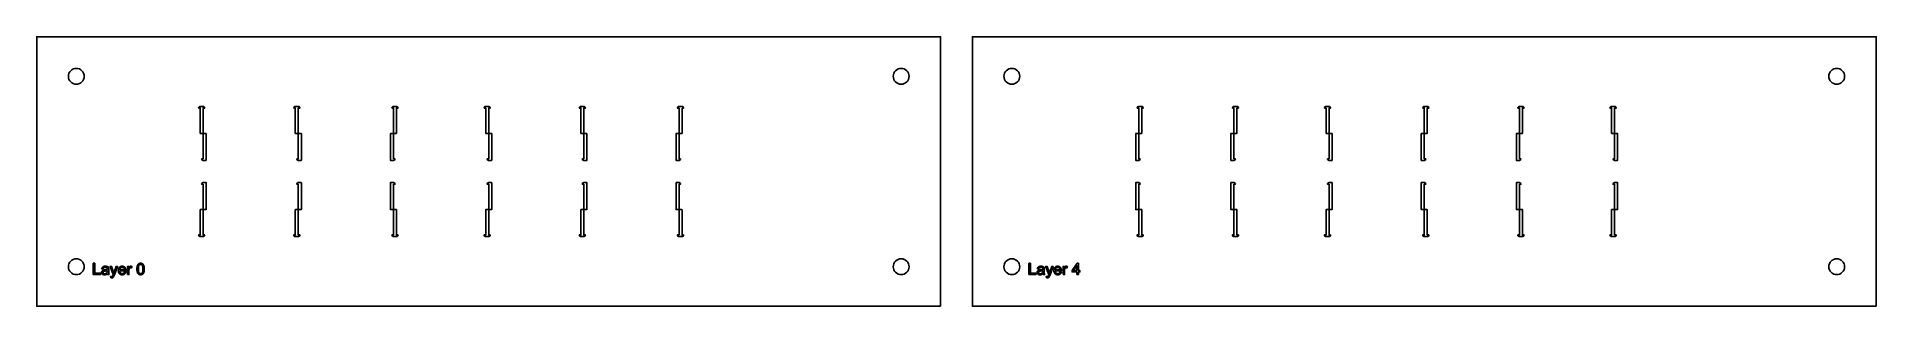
# Model space of a CAD drawing. Header units: metres. Extents: x -22 to 557, y -62 to 22.
import ezdxf

# ---------------------------------------------------------------- set-up
doc = ezdxf.new("R2010")
doc.units = ezdxf.units.M

msp = doc.modelspace()

# ---------------------------------------------------------------- linework, layer by layer
for points in [[(262.46, -62.44), (-22.44, -62.44), (-22.44, 22.46), (262.46, 22.46), (262.46, -62.44)], [(557.37, -62.44), (272.46, -62.44), (272.46, 22.46), (557.37, 22.46), (557.37, -62.44)], [(-7.49, 10.01), (-7.54, 10.5), (-7.68, 10.96), (-7.91, 11.4), (-8.22, 11.78), (-8.6, 12.09), (-9.03, 12.32), (-9.5, 12.46), (-9.99, 12.51), (-10.48, 12.46), (-10.95, 12.32), (-11.38, 12.09), (-11.76, 11.78), (-12.07, 11.4), (-12.3, 10.96), (-12.44, 10.5), (-12.49, 10.01), (-12.44, 9.52), (-12.3, 9.05), (-12.07, 8.62), (-11.76, 8.24), (-11.38, 7.93), (-10.95, 7.7), (-10.48, 7.56), (-9.99, 7.51), (-9.5, 7.56), (-9.03, 7.7), (-8.6, 7.93), (-8.22, 8.24), (-7.91, 8.62), (-7.68, 9.05), (-7.54, 9.52), (-7.49, 10.01)], [(252.51, 10.01), (252.46, 10.5), (252.32, 10.96), (252.09, 11.4), (251.78, 11.78), (251.4, 12.09), (250.97, 12.32), (250.5, 12.46), (250.01, 12.51), (249.52, 12.46), (249.05, 12.32), (248.62, 12.09), (248.24, 11.78), (247.93, 11.4), (247.7, 10.96), (247.56, 10.5), (247.51, 10.01), (247.56, 9.52), (247.7, 9.05), (247.93, 8.62), (248.24, 8.24), (248.62, 7.93), (249.05, 7.7), (249.52, 7.56), (250.01, 7.51), (250.5, 7.56), (250.97, 7.7), (251.4, 7.93), (251.78, 8.24), (252.09, 8.62), (252.32, 9.05), (252.46, 9.52), (252.51, 10.01)], [(287.41, 10.01), (287.37, 10.5), (287.22, 10.96), (286.99, 11.4), (286.68, 11.78), (286.3, 12.09), (285.87, 12.32), (285.4, 12.46), (284.91, 12.51), (284.43, 12.46), (283.96, 12.32), (283.52, 12.09), (283.15, 11.78), (282.84, 11.4), (282.6, 10.96), (282.46, 10.5), (282.41, 10.01), (282.46, 9.52), (282.6, 9.05), (282.84, 8.62), (283.15, 8.24), (283.52, 7.93), (283.96, 7.7), (284.43, 7.56), (284.91, 7.51), (285.4, 7.56), (285.87, 7.7), (286.3, 7.93), (286.68, 8.24), (286.99, 8.62), (287.22, 9.05), (287.37, 9.52), (287.41, 10.01)], [(547.41, 10.01), (547.37, 10.5), (547.22, 10.96), (546.99, 11.4), (546.68, 11.78), (546.3, 12.09), (545.87, 12.32), (545.4, 12.46), (544.91, 12.51), (544.43, 12.46), (543.96, 12.32), (543.52, 12.09), (543.15, 11.78), (542.84, 11.4), (542.6, 10.96), (542.46, 10.5), (542.41, 10.01), (542.46, 9.52), (542.6, 9.05), (542.84, 8.62), (543.15, 8.24), (543.52, 7.93), (543.96, 7.7), (544.43, 7.56), (544.91, 7.51), (545.4, 7.56), (545.87, 7.7), (546.3, 7.93), (546.68, 8.24), (546.99, 8.62), (547.22, 9.05), (547.37, 9.52), (547.41, 10.01)], [(28.55, -0.01), (29.06, -0.01), (29.05, -0.02), (29.05, -7.98), (29.07, -8), (29.98, -8), (30, -7.98), (30, -0.02), (29.99, -0.01), (29.99, -0.01), (30.01, -0.01), (30.01, -0.01), (30.5, -0.01), (30.46, 0.17), (30.46, 0.17), (30.35, 0.33), (30.34, 0.34), (30.09, 0.48), (30.09, 0.48), (29.99, 0.47), (29.99, 0.47), (29.99, 0.49), (29.28, 0.49), (29.28, 0.45), (29.26, 0.49), (29.06, 0.49), (28.87, 0.45), (28.87, 0.45), (28.7, 0.34), (28.69, 0.33), (28.59, 0.17), (28.59, 0.17), (28.55, -0.01)], [(58.55, -0.01), (59.06, -0.01), (59.05, -0.02), (59.05, -7.98), (59.07, -8), (59.97, -8), (60, -8.03), (60, -15.97), (59.97, -16), (59.55, -16), (59.55, -16), (59.51, -16.19), (59.51, -16.19), (59.97, -16.5), (60.93, -16.5), (60.93, -16.44), (60.93, -16.44), (60.95, -16.44), (60.95, -8.02), (60.93, -8), (60.03, -8), (60, -7.97), (60, -0.02), (59.99, -0.01), (59.99, -0.01), (60.01, -0.01), (60.01, -0.01), (60.5, -0.01), (60.46, 0.17), (60.46, 0.17), (60.35, 0.33), (60.34, 0.34), (60.12, 0.47), (60.12, 0.47), (59.99, 0.46), (59.99, 0.46), (59.99, 0.49), (59.28, 0.49), (59.28, 0.45), (59.26, 0.49), (59.06, 0.49), (58.87, 0.45), (58.87, 0.45), (58.7, 0.34), (58.69, 0.33), (58.59, 0.17), (58.59, 0.17), (58.55, -0.01)], [(89.5, -0.01), (89.99, -0.01), (89.99, -0.01), (90.01, -0.01), (90.01, -0.01), (90, -0.02), (90, -7.98), (90.02, -8), (90.93, -8), (90.95, -7.98), (90.95, -0.02), (90.94, -0.01), (91.45, -0.01), (91.41, 0.17), (91.41, 0.17), (91.31, 0.33), (91.3, 0.34), (91.13, 0.45), (91.13, 0.45), (90.94, 0.49), (90.74, 0.49), (90.72, 0.45), (90.72, 0.49), (90.01, 0.49), (89.91, 0.48), (89.91, 0.48), (89.66, 0.34), (89.65, 0.33), (89.54, 0.17), (89.54, 0.17), (89.5, -0.01)], [(118.55, -0.01), (119.06, -0.01), (119.05, -0.02), (119.05, -7.98), (119.07, -8), (119.98, -8), (120, -7.98), (120, -0.02), (119.99, -0.01), (119.99, -0.01), (120.01, -0.01), (120.01, -0.01), (120.5, -0.01), (120.46, 0.17), (120.46, 0.17), (120.35, 0.33), (120.34, 0.34), (120.09, 0.48), (120.09, 0.48), (119.99, 0.47), (119.99, 0.47), (119.99, 0.49), (119.28, 0.49), (119.28, 0.45), (119.26, 0.49), (119.06, 0.49), (118.87, 0.45), (118.87, 0.45), (118.7, 0.34), (118.69, 0.33), (118.59, 0.17), (118.59, 0.17), (118.55, -0.01)], [(148.55, -0.01), (149.06, -0.01), (149.05, -0.02), (149.05, -7.98), (149.07, -8), (149.97, -8), (150, -8.03), (150, -15.97), (149.97, -16), (149.55, -16), (149.55, -16), (149.51, -16.19), (149.51, -16.19), (149.97, -16.5), (150.93, -16.5), (150.93, -16.44), (150.93, -16.44), (150.95, -16.44), (150.95, -8.02), (150.93, -8), (150.03, -8), (150, -7.97), (150, -0.02), (149.99, -0.01), (149.99, -0.01), (150.01, -0.01), (150.01, -0.01), (150.5, -0.01), (150.46, 0.17), (150.46, 0.17), (150.35, 0.33), (150.34, 0.34), (150.12, 0.47), (150.12, 0.47), (149.99, 0.46), (149.99, 0.46), (149.99, 0.49), (149.28, 0.49), (149.28, 0.45), (149.26, 0.49), (149.06, 0.49), (148.87, 0.45), (148.87, 0.45), (148.7, 0.34), (148.69, 0.33), (148.59, 0.17), (148.59, 0.17), (148.55, -0.01)], [(180.94, -0.01), (181.45, -0.01), (181.41, 0.17), (181.41, 0.17), (181.31, 0.33), (181.3, 0.34), (181.13, 0.45), (181.13, 0.45), (180.94, 0.49), (180.74, 0.49), (180.72, 0.45), (180.72, 0.49), (180.01, 0.49), (179.88, 0.47), (179.88, 0.47), (179.66, 0.34), (179.65, 0.33), (179.54, 0.17), (179.54, 0.17), (179.5, -0.01), (179.99, -0.01), (179.99, -0.01), (180.01, -0.01), (180.01, -0.01), (180, -0.02), (180, -7.97), (179.97, -8), (179.07, -8), (179.05, -8.02), (179.05, -16.44), (179.07, -16.44), (179.07, -16.44), (179.07, -16.5), (180.03, -16.5), (180.49, -16.19), (180.49, -16.19), (180.45, -16), (180.45, -16), (180.03, -16), (180, -15.97), (180, -8.03), (180.03, -8), (180.93, -8), (180.95, -7.98), (180.95, -0.02), (180.94, -0.01)], [(324.41, -0.01), (324.89, -0.01), (324.89, -0.01), (324.91, -0.01), (324.91, -0.01), (324.9, -0.02), (324.9, -7.98), (324.92, -8), (325.84, -8), (325.86, -7.98), (325.86, -0.02), (325.85, -0.01), (326.35, -0.01), (326.32, 0.17), (326.32, 0.17), (326.21, 0.33), (326.2, 0.34), (326.04, 0.45), (326.04, 0.45), (325.85, 0.49), (325.64, 0.49), (325.62, 0.45), (325.62, 0.49), (324.92, 0.49), (324.82, 0.48), (324.82, 0.48), (324.56, 0.34), (324.55, 0.33), (324.44, 0.17), (324.44, 0.17), (324.41, -0.01)], [(354.41, -0.01), (354.89, -0.01), (354.89, -0.01), (354.91, -0.01), (354.91, -0.01), (354.9, -0.02), (354.9, -7.97), (354.88, -8), (353.97, -8), (353.95, -8.02), (353.95, -16.44), (353.97, -16.44), (353.97, -16.44), (353.97, -16.5), (354.93, -16.5), (355.39, -16.19), (355.39, -16.19), (355.35, -16), (355.35, -16), (354.93, -16), (354.9, -15.97), (354.9, -8.03), (354.93, -8), (355.84, -8), (355.86, -7.98), (355.86, -0.02), (355.85, -0.01), (356.35, -0.01), (356.32, 0.17), (356.32, 0.17), (356.21, 0.33), (356.2, 0.34), (356.04, 0.45), (356.04, 0.45), (355.85, 0.49), (355.64, 0.49), (355.62, 0.45), (355.62, 0.49), (354.92, 0.49), (354.78, 0.47), (354.78, 0.47), (354.56, 0.34), (354.55, 0.33), (354.44, 0.17), (354.44, 0.17), (354.41, -0.01)], [(383.45, -0.01), (383.96, -0.01), (383.95, -0.02), (383.95, -7.98), (383.97, -8), (384.88, -8), (384.9, -7.98), (384.9, -0.02), (384.89, -0.01), (384.89, -0.01), (384.91, -0.01), (384.92, -0.01), (385.4, -0.01), (385.36, 0.17), (385.36, 0.17), (385.26, 0.33), (385.25, 0.34), (384.99, 0.48), (384.99, 0.48), (384.89, 0.47), (384.89, 0.47), (384.89, 0.49), (384.19, 0.49), (384.19, 0.45), (384.17, 0.49), (383.96, 0.49), (383.77, 0.45), (383.77, 0.45), (383.61, 0.34), (383.6, 0.33), (383.49, 0.17), (383.49, 0.17), (383.45, -0.01)], [(414.41, -0.01), (414.89, -0.01), (414.89, -0.01), (414.91, -0.01), (414.91, -0.01), (414.9, -0.02), (414.9, -7.98), (414.92, -8), (415.84, -8), (415.86, -7.98), (415.86, -0.02), (415.85, -0.01), (416.35, -0.01), (416.32, 0.17), (416.32, 0.17), (416.21, 0.33), (416.2, 0.34), (416.04, 0.45), (416.04, 0.45), (415.85, 0.49), (415.64, 0.49), (415.62, 0.45), (415.62, 0.49), (414.92, 0.49), (414.82, 0.48), (414.82, 0.48), (414.56, 0.34), (414.55, 0.33), (414.44, 0.17), (414.44, 0.17), (414.41, -0.01)], [(444.41, -0.01), (444.89, -0.01), (444.89, -0.01), (444.91, -0.01), (444.91, -0.01), (444.9, -0.02), (444.9, -7.97), (444.88, -8), (443.97, -8), (443.95, -8.02), (443.95, -16.44), (443.97, -16.44), (443.97, -16.44), (443.97, -16.5), (444.93, -16.5), (445.39, -16.19), (445.39, -16.19), (445.35, -16), (445.35, -16), (444.93, -16), (444.9, -15.97), (444.9, -8.03), (444.93, -8), (445.84, -8), (445.86, -7.98), (445.86, -0.02), (445.85, -0.01), (446.35, -0.01), (446.32, 0.17), (446.32, 0.17), (446.21, 0.33), (446.2, 0.34), (446.04, 0.45), (446.04, 0.45), (445.85, 0.49), (445.64, 0.49), (445.62, 0.45), (445.62, 0.49), (444.92, 0.49), (444.78, 0.47), (444.78, 0.47), (444.56, 0.34), (444.55, 0.33), (444.44, 0.17), (444.44, 0.17), (444.41, -0.01)], [(474.89, -0.01), (474.89, -0.01), (474.91, -0.01), (474.92, -0.01), (475.4, -0.01), (475.36, 0.17), (475.36, 0.17), (475.26, 0.33), (475.25, 0.34), (475.03, 0.47), (475.02, 0.47), (474.89, 0.46), (474.89, 0.46), (474.89, 0.49), (474.19, 0.49), (474.19, 0.45), (474.17, 0.49), (473.96, 0.49), (473.77, 0.45), (473.77, 0.45), (473.61, 0.34), (473.6, 0.33), (473.49, 0.17), (473.49, 0.17), (473.45, -0.01), (473.96, -0.01), (473.95, -0.02), (473.95, -7.98), (473.97, -8), (474.88, -8), (474.9, -8.03), (474.9, -15.97), (474.88, -16), (474.45, -16), (474.45, -16), (474.42, -16.19), (474.42, -16.19), (474.88, -16.5), (475.84, -16.5), (475.84, -16.44), (475.84, -16.44), (475.86, -16.44), (475.86, -8.02), (475.84, -8), (474.93, -8), (474.9, -7.97), (474.9, -0.02), (474.89, -0.01)], [(30.95, -16.44), (30.95, -8.02), (30.93, -8), (30.02, -8), (30, -8.02), (30, -15.97), (29.97, -16), (29.55, -16), (29.55, -16), (29.51, -16.19), (29.51, -16.19), (29.97, -16.5), (30.93, -16.5), (30.93, -16.44), (30.93, -16.44), (30.95, -16.44)], [(90.45, -16), (90.03, -16), (90, -15.97), (90, -8.02), (89.98, -8), (89.07, -8), (89.05, -8.02), (89.05, -16.44), (89.07, -16.44), (89.07, -16.44), (89.07, -16.5), (90.03, -16.5), (90.49, -16.19), (90.49, -16.19), (90.45, -16), (90.45, -16)], [(120.95, -16.44), (120.95, -8.02), (120.93, -8), (120.02, -8), (120, -8.02), (120, -15.97), (119.97, -16), (119.55, -16), (119.55, -16), (119.51, -16.19), (119.51, -16.19), (119.97, -16.5), (120.93, -16.5), (120.93, -16.44), (120.93, -16.44), (120.95, -16.44)], [(325.35, -16), (324.93, -16), (324.9, -15.97), (324.9, -8.02), (324.88, -8), (323.97, -8), (323.95, -8.02), (323.95, -16.44), (323.97, -16.44), (323.97, -16.44), (323.97, -16.5), (324.93, -16.5), (325.39, -16.19), (325.39, -16.19), (325.35, -16), (325.35, -16)], [(385.86, -16.44), (385.86, -8.02), (385.84, -8), (384.92, -8), (384.9, -8.02), (384.9, -15.97), (384.88, -16), (384.45, -16), (384.45, -16), (384.42, -16.19), (384.42, -16.19), (384.88, -16.5), (385.84, -16.5), (385.84, -16.44), (385.84, -16.44), (385.86, -16.44)], [(415.35, -16), (414.93, -16), (414.9, -15.97), (414.9, -8.02), (414.88, -8), (413.97, -8), (413.95, -8.02), (413.95, -16.44), (413.97, -16.44), (413.97, -16.44), (413.97, -16.5), (414.93, -16.5), (415.39, -16.19), (415.39, -16.19), (415.35, -16), (415.35, -16)], [(30.5, -39.99), (30.01, -39.99), (30.01, -39.99), (29.99, -39.99), (29.99, -39.99), (30, -39.98), (30, -32.03), (30.03, -32), (30.93, -32), (30.95, -31.98), (30.95, -23.56), (30.93, -23.56), (30.93, -23.56), (30.93, -23.5), (29.97, -23.5), (29.51, -23.81), (29.51, -23.81), (29.55, -24), (29.55, -24), (29.97, -24), (30, -24.03), (30, -31.97), (29.97, -32), (29.07, -32), (29.05, -32.02), (29.05, -39.98), (29.06, -39.99), (28.55, -39.99), (28.59, -40.17), (28.59, -40.17), (28.69, -40.33), (28.7, -40.34), (28.87, -40.45), (28.87, -40.45), (29.06, -40.49), (29.26, -40.49), (29.28, -40.45), (29.28, -40.49), (29.99, -40.49), (30.12, -40.47), (30.12, -40.47), (30.34, -40.34), (30.35, -40.33), (30.46, -40.17), (30.46, -40.17), (30.5, -39.99)], [(59.55, -24), (59.97, -24), (60, -24.03), (60, -31.97), (59.97, -32), (59.07, -32), (59.05, -32.02), (59.05, -39.98), (59.06, -39.99), (58.55, -39.99), (58.59, -40.17), (58.59, -40.17), (58.69, -40.33), (58.7, -40.34), (58.87, -40.45), (58.87, -40.45), (59.06, -40.49), (59.26, -40.49), (59.28, -40.45), (59.28, -40.49), (59.99, -40.49), (60.09, -40.48), (60.09, -40.48), (60.34, -40.34), (60.35, -40.33), (60.46, -40.17), (60.46, -40.17), (60.5, -39.99), (60.01, -39.99), (60.01, -39.99), (59.99, -39.99), (59.99, -39.99), (60, -39.98), (60, -32.03), (60.03, -32), (60.93, -32), (60.95, -31.98), (60.95, -23.56), (60.93, -23.56), (60.93, -23.56), (60.93, -23.5), (59.97, -23.5), (59.51, -23.81), (59.51, -23.81), (59.55, -24), (59.55, -24)], [(89.07, -32), (89.98, -32), (90, -31.98), (90, -24.03), (90.03, -24), (90.45, -24), (90.45, -24), (90.49, -23.81), (90.49, -23.81), (90.03, -23.5), (89.07, -23.5), (89.07, -23.56), (89.07, -23.56), (89.05, -23.56), (89.05, -31.98), (89.07, -32)], [(120.02, -32), (120.93, -32), (120.95, -31.98), (120.95, -23.56), (120.93, -23.56), (120.93, -23.56), (120.93, -23.5), (119.97, -23.5), (119.51, -23.81), (119.51, -23.81), (119.55, -24), (119.55, -24), (119.97, -24), (120, -24.03), (120, -31.98), (120.02, -32)], [(149.55, -24), (149.97, -24), (150, -24.03), (150, -31.97), (149.97, -32), (149.07, -32), (149.05, -32.02), (149.05, -39.98), (149.06, -39.99), (148.55, -39.99), (148.59, -40.17), (148.59, -40.17), (148.69, -40.33), (148.7, -40.34), (148.87, -40.45), (148.87, -40.45), (149.06, -40.49), (149.26, -40.49), (149.28, -40.45), (149.28, -40.49), (149.99, -40.49), (150.12, -40.47), (150.12, -40.47), (150.34, -40.34), (150.35, -40.33), (150.46, -40.17), (150.46, -40.17), (150.5, -39.99), (150.01, -39.99), (150.01, -39.99), (149.99, -39.99), (149.99, -39.99), (150, -39.98), (150, -32.03), (150.03, -32), (150.93, -32), (150.95, -31.98), (150.95, -23.56), (150.93, -23.56), (150.93, -23.56), (150.93, -23.5), (149.97, -23.5), (149.51, -23.81), (149.51, -23.81), (149.55, -24), (149.55, -24)], [(181.45, -39.99), (180.94, -39.99), (180.95, -39.98), (180.95, -32.02), (180.93, -32), (180.03, -32), (180, -31.97), (180, -24.03), (180.03, -24), (180.45, -24), (180.45, -24), (180.49, -23.81), (180.49, -23.81), (180.03, -23.5), (179.07, -23.5), (179.07, -23.56), (179.07, -23.56), (179.05, -23.56), (179.05, -31.98), (179.07, -32), (179.97, -32), (180, -32.03), (180, -39.98), (180.01, -39.99), (180.01, -39.99), (179.99, -39.99), (179.99, -39.99), (179.5, -39.99), (179.54, -40.17), (179.54, -40.17), (179.65, -40.33), (179.66, -40.34), (179.88, -40.47), (179.88, -40.47), (180.01, -40.46), (180.01, -40.46), (180.01, -40.49), (180.72, -40.49), (180.72, -40.45), (180.74, -40.49), (180.94, -40.49), (181.13, -40.45), (181.13, -40.45), (181.3, -40.34), (181.31, -40.33), (181.41, -40.17), (181.41, -40.17), (181.45, -39.99)], [(326.35, -39.99), (325.85, -39.99), (325.86, -39.98), (325.86, -32.02), (325.84, -32), (324.93, -32), (324.9, -31.97), (324.9, -24.03), (324.93, -24), (325.35, -24), (325.35, -24), (325.39, -23.81), (325.39, -23.81), (324.93, -23.5), (323.97, -23.5), (323.97, -23.56), (323.97, -23.56), (323.95, -23.56), (323.95, -31.98), (323.97, -32), (324.88, -32), (324.9, -32.03), (324.9, -39.98), (324.91, -39.99), (324.91, -39.99), (324.89, -39.99), (324.89, -39.99), (324.41, -39.99), (324.44, -40.17), (324.44, -40.17), (324.55, -40.33), (324.56, -40.34), (324.78, -40.47), (324.78, -40.47), (324.92, -40.46), (324.92, -40.46), (324.92, -40.49), (325.62, -40.49), (325.62, -40.45), (325.64, -40.49), (325.85, -40.49), (326.04, -40.45), (326.04, -40.45), (326.2, -40.34), (326.21, -40.33), (326.32, -40.17), (326.32, -40.17), (326.35, -39.99)], [(353.95, -23.56), (353.95, -31.98), (353.97, -32), (354.88, -32), (354.9, -32.03), (354.9, -39.98), (354.91, -39.99), (354.91, -39.99), (354.89, -39.99), (354.89, -39.99), (354.41, -39.99), (354.44, -40.17), (354.44, -40.17), (354.55, -40.33), (354.56, -40.34), (354.82, -40.48), (354.82, -40.48), (354.92, -40.47), (354.92, -40.47), (354.92, -40.49), (355.62, -40.49), (355.62, -40.45), (355.64, -40.49), (355.85, -40.49), (356.04, -40.45), (356.04, -40.45), (356.2, -40.34), (356.21, -40.33), (356.32, -40.17), (356.32, -40.17), (356.35, -39.99), (355.85, -39.99), (355.86, -39.98), (355.86, -32.02), (355.84, -32), (354.93, -32), (354.9, -31.97), (354.9, -24.03), (354.93, -24), (355.35, -24), (355.35, -24), (355.39, -23.81), (355.39, -23.81), (354.93, -23.5), (353.97, -23.5), (353.97, -23.56), (353.97, -23.56), (353.95, -23.56)], [(384.92, -32), (385.84, -32), (385.86, -31.98), (385.86, -23.56), (385.84, -23.56), (385.83, -23.56), (385.83, -23.5), (384.88, -23.5), (384.42, -23.81), (384.42, -23.81), (384.45, -24), (384.45, -24), (384.88, -24), (384.9, -24.03), (384.9, -31.98), (384.92, -32)], [(413.97, -32), (414.88, -32), (414.9, -31.98), (414.9, -24.03), (414.93, -24), (415.35, -24), (415.35, -24), (415.39, -23.81), (415.39, -23.81), (414.93, -23.5), (413.97, -23.5), (413.97, -23.56), (413.97, -23.56), (413.95, -23.56), (413.95, -31.98), (413.97, -32)], [(443.95, -23.56), (443.95, -31.98), (443.97, -32), (444.88, -32), (444.9, -32.03), (444.9, -39.98), (444.91, -39.99), (444.91, -39.99), (444.89, -39.99), (444.89, -39.99), (444.41, -39.99), (444.44, -40.17), (444.44, -40.17), (444.55, -40.33), (444.56, -40.34), (444.78, -40.47), (444.78, -40.47), (444.92, -40.46), (444.92, -40.46), (444.92, -40.49), (445.62, -40.49), (445.62, -40.45), (445.64, -40.49), (445.85, -40.49), (446.04, -40.45), (446.04, -40.45), (446.2, -40.34), (446.21, -40.33), (446.32, -40.17), (446.32, -40.17), (446.35, -39.99), (445.85, -39.99), (445.86, -39.98), (445.86, -32.02), (445.84, -32), (444.93, -32), (444.9, -31.97), (444.9, -24.03), (444.93, -24), (445.35, -24), (445.35, -24), (445.39, -23.81), (445.39, -23.81), (444.93, -23.5), (443.97, -23.5), (443.97, -23.56), (443.97, -23.56), (443.95, -23.56)], [(475.4, -39.99), (474.92, -39.99), (474.91, -39.99), (474.89, -39.99), (474.89, -39.99), (474.9, -39.98), (474.9, -32.03), (474.93, -32), (475.84, -32), (475.86, -31.98), (475.86, -23.56), (475.84, -23.56), (475.83, -23.56), (475.83, -23.5), (474.88, -23.5), (474.42, -23.81), (474.42, -23.81), (474.45, -24), (474.45, -24), (474.88, -24), (474.9, -24.03), (474.9, -31.97), (474.88, -32), (473.97, -32), (473.95, -32.02), (473.95, -39.98), (473.96, -39.99), (473.45, -39.99), (473.49, -40.17), (473.49, -40.17), (473.6, -40.33), (473.61, -40.34), (473.77, -40.45), (473.77, -40.45), (473.96, -40.49), (474.17, -40.49), (474.19, -40.45), (474.19, -40.49), (474.89, -40.49), (475.02, -40.47), (475.03, -40.47), (475.25, -40.34), (475.26, -40.33), (475.36, -40.17), (475.36, -40.17), (475.4, -39.99)], [(91.45, -39.99), (90.94, -39.99), (90.95, -39.98), (90.95, -32.02), (90.93, -32), (90.02, -32), (90, -32.02), (90, -39.98), (90.01, -39.99), (90.01, -39.99), (89.99, -39.99), (89.99, -39.99), (89.5, -39.99), (89.54, -40.17), (89.54, -40.17), (89.65, -40.33), (89.66, -40.34), (89.91, -40.48), (89.91, -40.48), (90.01, -40.47), (90.01, -40.47), (90.01, -40.49), (90.72, -40.49), (90.72, -40.45), (90.74, -40.49), (90.94, -40.49), (91.13, -40.45), (91.13, -40.45), (91.3, -40.34), (91.31, -40.33), (91.41, -40.17), (91.41, -40.17), (91.45, -39.99)], [(120.5, -39.99), (120.01, -39.99), (120.01, -39.99), (119.99, -39.99), (119.99, -39.99), (120, -39.98), (120, -32.02), (119.98, -32), (119.07, -32), (119.05, -32.02), (119.05, -39.98), (119.06, -39.99), (118.55, -39.99), (118.59, -40.17), (118.59, -40.17), (118.69, -40.33), (118.7, -40.34), (118.87, -40.45), (118.87, -40.45), (119.06, -40.49), (119.26, -40.49), (119.28, -40.45), (119.28, -40.49), (119.99, -40.49), (120.09, -40.48), (120.09, -40.48), (120.34, -40.34), (120.35, -40.33), (120.46, -40.17), (120.46, -40.17), (120.5, -39.99)], [(385.4, -39.99), (384.92, -39.99), (384.91, -39.99), (384.89, -39.99), (384.89, -39.99), (384.9, -39.98), (384.9, -32.02), (384.88, -32), (383.97, -32), (383.95, -32.02), (383.95, -39.98), (383.96, -39.99), (383.45, -39.99), (383.49, -40.17), (383.49, -40.17), (383.6, -40.33), (383.61, -40.34), (383.77, -40.45), (383.77, -40.45), (383.96, -40.49), (384.17, -40.49), (384.19, -40.45), (384.19, -40.49), (384.89, -40.49), (384.99, -40.48), (384.99, -40.48), (385.25, -40.34), (385.26, -40.33), (385.36, -40.17), (385.36, -40.17), (385.4, -39.99)], [(416.35, -39.99), (415.85, -39.99), (415.86, -39.98), (415.86, -32.02), (415.84, -32), (414.92, -32), (414.9, -32.02), (414.9, -39.98), (414.91, -39.99), (414.91, -39.99), (414.89, -39.99), (414.89, -39.99), (414.41, -39.99), (414.44, -40.17), (414.44, -40.17), (414.55, -40.33), (414.56, -40.34), (414.82, -40.48), (414.82, -40.48), (414.92, -40.47), (414.92, -40.47), (414.92, -40.49), (415.62, -40.49), (415.62, -40.45), (415.64, -40.49), (415.85, -40.49), (416.04, -40.45), (416.04, -40.45), (416.2, -40.34), (416.21, -40.33), (416.32, -40.17), (416.32, -40.17), (416.35, -39.99)], [(-7.49, -49.99), (-7.54, -49.5), (-7.68, -49.04), (-7.91, -48.6), (-8.22, -48.22), (-8.6, -47.91), (-9.03, -47.68), (-9.5, -47.54), (-9.99, -47.49), (-10.48, -47.54), (-10.95, -47.68), (-11.38, -47.91), (-11.76, -48.22), (-12.07, -48.6), (-12.3, -49.04), (-12.44, -49.5), (-12.49, -49.99), (-12.44, -50.48), (-12.3, -50.95), (-12.07, -51.38), (-11.76, -51.76), (-11.38, -52.07), (-10.95, -52.3), (-10.48, -52.44), (-9.99, -52.49), (-9.5, -52.44), (-9.03, -52.3), (-8.6, -52.07), (-8.22, -51.76), (-7.91, -51.38), (-7.68, -50.95), (-7.54, -50.48), (-7.49, -49.99)], [(-4.62, -52.49), (-2.39, -52.49), (-2.39, -52.07), (-4.15, -52.07), (-4.15, -48.91), (-4.62, -48.91), (-4.62, -52.49)], [(-0.19, -52.17), (-0.18, -52.21), (-0.18, -52.24), (-0.17, -52.28), (-0.16, -52.31), (-0.16, -52.34), (-0.15, -52.37), (-0.14, -52.41), (-0.13, -52.44), (-0.11, -52.46), (-0.1, -52.49), (0.36, -52.49), (0.34, -52.46), (0.33, -52.43), (0.31, -52.4), (0.3, -52.37), (0.29, -52.34), (0.28, -52.31), (0.27, -52.28), (0.26, -52.24), (0.25, -52.21), (0.25, -52.18), (0.24, -52.14), (0.24, -52.1), (0.23, -52.04), (0.23, -51.98), (0.23, -51.91), (0.22, -51.82), (0.22, -51.73), (0.22, -51.63), (0.22, -51.52), (0.22, -51.4), (0.22, -50.82), (0.22, -50.76), (0.22, -50.71), (0.22, -50.66), (0.22, -50.61), (0.21, -50.57), (0.21, -50.53), (0.21, -50.5), (0.21, -50.47), (0.2, -50.44), (0.2, -50.41), (0.19, -50.38), (0.18, -50.34), (0.17, -50.31), (0.16, -50.28), (0.14, -50.25), (0.13, -50.22), (0.11, -50.19), (0.1, -50.16), (0.08, -50.14), (0.06, -50.12), (0.04, -50.09), (0.02, -50.07), (-0.01, -50.05), (-0.03, -50.03), (-0.06, -50.01), (-0.1, -49.99), (-0.13, -49.97), (-0.17, -49.95), (-0.2, -49.93), (-0.24, -49.92), (-0.29, -49.9), (-0.33, -49.89), (-0.38, -49.88), (-0.43, -49.87), (-0.48, -49.86), (-0.54, -49.85), (-0.6, -49.85), (-0.66, -49.84), (-0.72, -49.84), (-0.78, -49.84), (-0.85, -49.84), (-0.91, -49.84), (-0.98, -49.85), (-1.04, -49.85), (-1.1, -49.86), (-1.16, -49.87), (-1.21, -49.89), (-1.27, -49.9), (-1.32, -49.91), (-1.37, -49.93), (-1.42, -49.95), (-1.47, -49.97), (-1.51, -49.99), (-1.56, -50.02), (-1.6, -50.04), (-1.63, -50.07), (-1.67, -50.1), (-1.7, -50.13), (-1.73, -50.16), (-1.76, -50.19), (-1.79, -50.23), (-1.81, -50.27), (-1.83, -50.3), (-1.86, -50.35), (-1.88, -50.39), (-1.89, -50.43), (-1.91, -50.48), (-1.93, -50.53), (-1.94, -50.58), (-1.95, -50.64), (-1.52, -50.7), (-1.51, -50.64), (-1.49, -50.59), (-1.47, -50.55), (-1.45, -50.5), (-1.43, -50.46), (-1.41, -50.43), (-1.39, -50.39), (-1.36, -50.36), (-1.33, -50.34), (-1.3, -50.31), (-1.27, -50.29), (-1.24, -50.27), (-1.2, -50.26), (-1.16, -50.24), (-1.12, -50.23), (-1.07, -50.22), (-1.02, -50.21), (-0.96, -50.21), (-0.91, -50.21), (-0.85, -50.2), (-0.78, -50.21), (-0.72, -50.21), (-0.66, -50.22), (-0.61, -50.23), (-0.56, -50.24), (-0.51, -50.26), (-0.46, -50.28), (-0.42, -50.3), (-0.38, -50.32), (-0.35, -50.35), (-0.32, -50.38), (-0.3, -50.4), (-0.28, -50.43), (-0.27, -50.47), (-0.25, -50.5), (-0.24, -50.54), (-0.23, -50.58), (-0.23, -50.63), (-0.22, -50.68), (-0.22, -50.73), (-0.22, -50.74), (-0.22, -50.74), (-0.22, -50.75), (-0.22, -50.76), (-0.22, -50.77), (-0.22, -50.78), (-0.22, -50.8), (-0.22, -50.81), (-0.22, -50.83), (-0.22, -50.85), (-0.28, -50.86), (-0.34, -50.88), (-0.4, -50.9), (-0.47, -50.91), (-0.55, -50.93), (-0.63, -50.94), (-0.71, -50.96), (-0.81, -50.97), (-0.9, -50.98), (-1.01, -51), (-1.06, -51), (-1.11, -51.01), (-1.15, -51.02), (-1.2, -51.02), (-1.24, -51.03), (-1.27, -51.04), (-1.31, -51.04), (-1.34, -51.05), (-1.37, -51.06), (-1.4, -51.06), (-1.43, -51.07), (-1.47, -51.08), (-1.5, -51.1), (-1.53, -51.11), (-1.57, -51.12), (-1.6, -51.14), (-1.63, -51.15), (-1.66, -51.17), (-1.69, -51.19), (-1.71, -51.21), (-1.74, -51.23), (-1.77, -51.25), (-1.79, -51.27), (-1.82, -51.29), (-1.84, -51.32), (-1.86, -51.34), (-1.89, -51.37), (-1.91, -51.4), (-1.92, -51.43), (-1.94, -51.46), (-1.96, -51.49), (-1.97, -51.52), (-1.99, -51.56), (-2, -51.59), (-2.01, -51.63), (-2.01, -51.66), (-2.02, -51.7), (-2.03, -51.73), (-2.03, -51.77), (-2.03, -51.81), (-2.03, -51.87), (-2.02, -51.93), (-2.01, -51.99), (-1.99, -52.05), (-1.97, -52.1), (-1.95, -52.16), (-1.92, -52.21), (-1.88, -52.25), (-1.84, -52.3), (-1.8, -52.34), (-1.75, -52.38), (-1.7, -52.42), (-1.64, -52.45), (-1.58, -52.48), (-1.52, -52.5), (-1.45, -52.52), (-1.38, -52.53), (-1.31, -52.54), (-1.23, -52.55), (-1.14, -52.55), (-1.09, -52.55), (-1.04, -52.55), (-0.99, -52.54), (-0.94, -52.54), (-0.89, -52.53), (-0.84, -52.52), (-0.8, -52.51), (-0.75, -52.5), (-0.7, -52.48), (-0.66, -52.47), (-0.61, -52.45), (-0.57, -52.43), (-0.52, -52.4), (-0.47, -52.38), (-0.43, -52.35), (-0.38, -52.32), (-0.33, -52.29), (-0.28, -52.25), (-0.24, -52.21), (-0.19, -52.17)], [(-0.22, -51.19), (-0.22, -51.35), (-0.22, -51.41), (-0.23, -51.46), (-0.23, -51.51), (-0.24, -51.56), (-0.24, -51.61), (-0.25, -51.65), (-0.26, -51.69), (-0.27, -51.73), (-0.28, -51.76), (-0.3, -51.79), (-0.31, -51.83), (-0.34, -51.86), (-0.36, -51.9), (-0.39, -51.93), (-0.41, -51.96), (-0.44, -51.99), (-0.48, -52.02), (-0.51, -52.05), (-0.55, -52.07), (-0.59, -52.09), (-0.63, -52.12), (-0.67, -52.13), (-0.71, -52.15), (-0.75, -52.17), (-0.8, -52.18), (-0.84, -52.19), (-0.89, -52.2), (-0.94, -52.2), (-0.99, -52.2), (-1.04, -52.21), (-1.09, -52.2), (-1.13, -52.2), (-1.18, -52.2), (-1.22, -52.19), (-1.26, -52.18), (-1.3, -52.16), (-1.34, -52.15), (-1.37, -52.13), (-1.4, -52.11), (-1.43, -52.09), (-1.45, -52.06), (-1.48, -52.04), (-1.49, -52.01), (-1.51, -51.99), (-1.53, -51.96), (-1.54, -51.93), (-1.55, -51.9), (-1.55, -51.86), (-1.56, -51.83), (-1.56, -51.8), (-1.56, -51.77), (-1.56, -51.75), (-1.55, -51.73), (-1.55, -51.71), (-1.54, -51.69), (-1.54, -51.67), (-1.53, -51.65), (-1.52, -51.63), (-1.51, -51.61), (-1.5, -51.59), (-1.49, -51.57), (-1.47, -51.55), (-1.46, -51.53), (-1.44, -51.52), (-1.42, -51.5), (-1.41, -51.49), (-1.39, -51.48), (-1.37, -51.47), (-1.35, -51.45), (-1.33, -51.44), (-1.3, -51.44), (-1.27, -51.43), (-1.24, -51.42), (-1.21, -51.41), (-1.17, -51.4), (-1.13, -51.39), (-1.09, -51.38), (-1.04, -51.37), (-0.99, -51.36), (-0.94, -51.36), (-0.85, -51.34), (-0.76, -51.33), (-0.68, -51.31), (-0.6, -51.3), (-0.52, -51.28), (-0.45, -51.26), (-0.39, -51.25), (-0.33, -51.23), (-0.27, -51.21), (-0.22, -51.19)], [(0.88, -53.49), (0.91, -53.5), (0.94, -53.51), (0.97, -53.52), (1, -53.52), (1.03, -53.53), (1.06, -53.54), (1.09, -53.54), (1.11, -53.54), (1.14, -53.54), (1.16, -53.54), (1.21, -53.54), (1.25, -53.54), (1.29, -53.53), (1.32, -53.53), (1.36, -53.52), (1.4, -53.51), (1.43, -53.49), (1.46, -53.48), (1.5, -53.46), (1.53, -53.44), (1.56, -53.42), (1.59, -53.4), (1.61, -53.37), (1.64, -53.34), (1.67, -53.31), (1.7, -53.28), (1.72, -53.24), (1.75, -53.21), (1.77, -53.17), (1.79, -53.12), (1.81, -53.09), (1.83, -53.05), (1.85, -53), (1.88, -52.95), (1.9, -52.9), (1.93, -52.83), (1.95, -52.77), (1.98, -52.7), (2.01, -52.62), (2.04, -52.54), (3.03, -49.9), (2.59, -49.9), (2.03, -51.41), (2.01, -51.47), (1.99, -51.53), (1.97, -51.58), (1.95, -51.64), (1.94, -51.7), (1.92, -51.76), (1.9, -51.82), (1.89, -51.88), (1.87, -51.94), (1.85, -52), (1.84, -51.94), (1.82, -51.88), (1.8, -51.81), (1.78, -51.75), (1.76, -51.69), (1.75, -51.63), (1.73, -51.57), (1.71, -51.52), (1.69, -51.46), (1.67, -51.4), (1.13, -49.9), (0.65, -49.9), (1.64, -52.5), (1.63, -52.51), (1.63, -52.52), (1.62, -52.54), (1.62, -52.55), (1.61, -52.56), (1.61, -52.57), (1.61, -52.58), (1.6, -52.59), (1.6, -52.6), (1.6, -52.6), (1.58, -52.65), (1.56, -52.7), (1.55, -52.74), (1.53, -52.78), (1.52, -52.82), (1.5, -52.85), (1.49, -52.87), (1.48, -52.9), (1.47, -52.92), (1.46, -52.93), (1.45, -52.95), (1.44, -52.96), (1.43, -52.98), (1.41, -53), (1.4, -53.01), (1.38, -53.02), (1.37, -53.03), (1.35, -53.05), (1.34, -53.06), (1.32, -53.07), (1.3, -53.08), (1.28, -53.09), (1.26, -53.09), (1.24, -53.1), (1.22, -53.1), (1.19, -53.11), (1.17, -53.11), (1.14, -53.11), (1.11, -53.12), (1.08, -53.12), (1.06, -53.12), (1.04, -53.12), (1.02, -53.11), (0.99, -53.11), (0.97, -53.11), (0.94, -53.1), (0.92, -53.1), (0.89, -53.09), (0.86, -53.09), (0.83, -53.08), (0.88, -53.49)], [(5.18, -51.66), (5.16, -51.71), (5.13, -51.76), (5.11, -51.81), (5.08, -51.85), (5.06, -51.9), (5.03, -51.94), (5, -51.97), (4.97, -52.01), (4.94, -52.04), (4.91, -52.06), (4.87, -52.09), (4.83, -52.11), (4.8, -52.13), (4.76, -52.14), (4.72, -52.16), (4.67, -52.17), (4.63, -52.18), (4.59, -52.18), (4.54, -52.19), (4.49, -52.19), (4.43, -52.19), (4.37, -52.18), (4.31, -52.17), (4.25, -52.15), (4.19, -52.13), (4.14, -52.11), (4.09, -52.08), (4.04, -52.04), (3.99, -52.01), (3.95, -51.96), (3.91, -51.91), (3.87, -51.86), (3.84, -51.81), (3.81, -51.75), (3.78, -51.68), (3.76, -51.62), (3.74, -51.55), (3.73, -51.47), (3.72, -51.39), (3.71, -51.31), (5.64, -51.31), (5.64, -51.29), (5.64, -51.28), (5.64, -51.26), (5.64, -51.25), (5.64, -51.24), (5.64, -51.23), (5.64, -51.22), (5.64, -51.21), (5.64, -51.2), (5.64, -51.19), (5.64, -51.06), (5.63, -50.94), (5.62, -50.83), (5.59, -50.72), (5.56, -50.62), (5.53, -50.52), (5.48, -50.43), (5.43, -50.35), (5.38, -50.27), (5.32, -50.19), (5.25, -50.13), (5.18, -50.07), (5.1, -50.01), (5.02, -49.97), (4.94, -49.93), (4.85, -49.9), (4.76, -49.87), (4.67, -49.85), (4.57, -49.84), (4.47, -49.84), (4.36, -49.84), (4.26, -49.85), (4.16, -49.87), (4.07, -49.9), (3.98, -49.93), (3.89, -49.97), (3.81, -50.02), (3.73, -50.07), (3.66, -50.13), (3.59, -50.2), (3.53, -50.28), (3.47, -50.36), (3.42, -50.44), (3.38, -50.54), (3.34, -50.64), (3.31, -50.74), (3.28, -50.85), (3.27, -50.97), (3.26, -51.09), (3.25, -51.22), (3.26, -51.34), (3.27, -51.46), (3.28, -51.57), (3.31, -51.68), (3.34, -51.78), (3.37, -51.87), (3.42, -51.96), (3.47, -52.05), (3.52, -52.13), (3.59, -52.2), (3.66, -52.27), (3.73, -52.33), (3.81, -52.38), (3.89, -52.42), (3.98, -52.46), (4.07, -52.49), (4.17, -52.52), (4.27, -52.54), (4.38, -52.55), (4.49, -52.55), (4.58, -52.55), (4.66, -52.54), (4.75, -52.53), (4.83, -52.52), (4.9, -52.5), (4.97, -52.47), (5.04, -52.44), (5.11, -52.41), (5.17, -52.37), (5.23, -52.33), (5.29, -52.28), (5.34, -52.24), (5.39, -52.18), (5.44, -52.13), (5.48, -52.07), (5.52, -52), (5.55, -51.94), (5.58, -51.86), (5.61, -51.79), (5.63, -51.71), (5.18, -51.66)], [(3.73, -50.95), (3.74, -50.88), (3.75, -50.82), (3.76, -50.75), (3.78, -50.7), (3.8, -50.64), (3.83, -50.59), (3.85, -50.54), (3.89, -50.49), (3.92, -50.45), (3.96, -50.4), (4, -50.37), (4.05, -50.33), (4.09, -50.3), (4.14, -50.27), (4.19, -50.25), (4.24, -50.23), (4.3, -50.22), (4.35, -50.21), (4.41, -50.2), (4.47, -50.2), (4.54, -50.2), (4.6, -50.21), (4.66, -50.22), (4.72, -50.24), (4.77, -50.27), (4.83, -50.29), (4.88, -50.33), (4.93, -50.36), (4.97, -50.41), (5.02, -50.46), (5.04, -50.49), (5.07, -50.53), (5.09, -50.57), (5.11, -50.61), (5.13, -50.66), (5.14, -50.71), (5.15, -50.76), (5.17, -50.82), (5.17, -50.88), (5.18, -50.95), (3.73, -50.95)], [(6.18, -52.49), (6.62, -52.49), (6.62, -51.13), (6.62, -51.08), (6.62, -51.02), (6.62, -50.97), (6.63, -50.92), (6.63, -50.87), (6.64, -50.82), (6.65, -50.77), (6.66, -50.72), (6.68, -50.67), (6.69, -50.62), (6.7, -50.59), (6.71, -50.56), (6.72, -50.54), (6.74, -50.51), (6.75, -50.48), (6.77, -50.46), (6.79, -50.44), (6.81, -50.42), (6.83, -50.4), (6.85, -50.38), (6.88, -50.36), (6.9, -50.35), (6.92, -50.34), (6.95, -50.33), (6.98, -50.32), (7, -50.31), (7.03, -50.3), (7.06, -50.3), (7.08, -50.3), (7.11, -50.29), (7.14, -50.3), (7.18, -50.3), (7.21, -50.3), (7.24, -50.31), (7.27, -50.32), (7.31, -50.33), (7.34, -50.34), (7.37, -50.36), (7.4, -50.37), (7.43, -50.39), (7.59, -49.98), (7.54, -49.95), (7.49, -49.93), (7.45, -49.91), (7.4, -49.89), (7.36, -49.88), (7.31, -49.86), (7.27, -49.85), (7.22, -49.85), (7.18, -49.84), (7.13, -49.84), (7.1, -49.84), (7.07, -49.84), (7.04, -49.85), (7.02, -49.85), (6.99, -49.86), (6.96, -49.87), (6.93, -49.88), (6.9, -49.9), (6.88, -49.91), (6.85, -49.93), (6.83, -49.95), (6.8, -49.97), (6.77, -50), (6.75, -50.03), (6.72, -50.06), (6.69, -50.1), (6.66, -50.14), (6.63, -50.19), (6.6, -50.24), (6.57, -50.29), (6.57, -49.9), (6.18, -49.9), (6.18, -52.49)], [(9.11, -50.73), (9.12, -50.92), (9.13, -51.11), (9.15, -51.28), (9.17, -51.44), (9.2, -51.59), (9.24, -51.73), (9.29, -51.86), (9.34, -51.98), (9.4, -52.09), (9.47, -52.18), (9.53, -52.25), (9.6, -52.32), (9.67, -52.37), (9.74, -52.42), (9.82, -52.46), (9.9, -52.49), (9.99, -52.52), (10.08, -52.54), (10.18, -52.55), (10.28, -52.55), (10.36, -52.55), (10.43, -52.54), (10.5, -52.53), (10.57, -52.52), (10.64, -52.5), (10.7, -52.48), (10.76, -52.45), (10.82, -52.42), (10.88, -52.38), (10.93, -52.34), (10.98, -52.3), (11.03, -52.25), (11.07, -52.2), (11.12, -52.14), (11.16, -52.09), (11.19, -52.02), (11.23, -51.96), (11.26, -51.89), (11.29, -51.82), (11.32, -51.74), (11.34, -51.66), (11.36, -51.58), (11.38, -51.49), (11.4, -51.4), (11.42, -51.3), (11.43, -51.19), (11.44, -51.08), (11.44, -50.97), (11.45, -50.85), (11.45, -50.73), (11.45, -50.62), (11.44, -50.52), (11.44, -50.43), (11.44, -50.34), (11.43, -50.25), (11.42, -50.17), (11.41, -50.09), (11.4, -50.01), (11.38, -49.95), (11.37, -49.88), (11.35, -49.82), (11.33, -49.76), (11.31, -49.7), (11.29, -49.64), (11.27, -49.59), (11.25, -49.54), (11.22, -49.49), (11.2, -49.44), (11.17, -49.39), (11.14, -49.35), (11.12, -49.31), (11.09, -49.27), (11.05, -49.23), (11.02, -49.19), (10.98, -49.16), (10.95, -49.12), (10.91, -49.09), (10.87, -49.06), (10.83, -49.04), (10.79, -49.01), (10.74, -48.99), (10.7, -48.97), (10.65, -48.96), (10.6, -48.94), (10.55, -48.93), (10.5, -48.92), (10.45, -48.91), (10.39, -48.9), (10.34, -48.9), (10.28, -48.9), (10.2, -48.9), (10.13, -48.91), (10.06, -48.92), (9.99, -48.93), (9.92, -48.95), (9.86, -48.97), (9.8, -49), (9.74, -49.03), (9.69, -49.07), (9.63, -49.11), (9.58, -49.15), (9.53, -49.2), (9.49, -49.25), (9.45, -49.3), (9.41, -49.36), (9.37, -49.42), (9.33, -49.49), (9.3, -49.56), (9.27, -49.63), (9.24, -49.7), (9.22, -49.78), (9.2, -49.87), (9.18, -49.96), (9.16, -50.05), (9.15, -50.15), (9.14, -50.26), (9.13, -50.37), (9.12, -50.48), (9.12, -50.6), (9.11, -50.73)], [(9.57, -50.73), (9.57, -50.56), (9.57, -50.4), (9.59, -50.25), (9.6, -50.11), (9.62, -49.98), (9.65, -49.87), (9.68, -49.76), (9.71, -49.67), (9.75, -49.59), (9.79, -49.52), (9.83, -49.47), (9.87, -49.43), (9.91, -49.39), (9.96, -49.35), (10, -49.33), (10.05, -49.3), (10.11, -49.29), (10.16, -49.27), (10.22, -49.26), (10.28, -49.26), (10.34, -49.26), (10.4, -49.27), (10.45, -49.29), (10.51, -49.31), (10.56, -49.33), (10.61, -49.37), (10.66, -49.4), (10.7, -49.45), (10.75, -49.5), (10.79, -49.55), (10.83, -49.62), (10.86, -49.69), (10.9, -49.78), (10.92, -49.88), (10.94, -49.99), (10.96, -50.11), (10.98, -50.25), (10.99, -50.4), (10.99, -50.56), (11, -50.73), (10.99, -50.9), (10.99, -51.05), (10.98, -51.2), (10.96, -51.34), (10.94, -51.46), (10.92, -51.57), (10.9, -51.67), (10.86, -51.76), (10.83, -51.83), (10.79, -51.9), (10.75, -51.95), (10.7, -52), (10.66, -52.05), (10.61, -52.09), (10.56, -52.12), (10.51, -52.14), (10.45, -52.17), (10.4, -52.18), (10.34, -52.19), (10.28, -52.19), (10.22, -52.19), (10.16, -52.18), (10.11, -52.17), (10.05, -52.15), (10, -52.12), (9.95, -52.09), (9.9, -52.05), (9.86, -52.01), (9.81, -51.96), (9.77, -51.9), (9.73, -51.84), (9.7, -51.76), (9.67, -51.67), (9.64, -51.57), (9.62, -51.46), (9.6, -51.34), (9.58, -51.2), (9.57, -51.06), (9.57, -50.9), (9.57, -50.73)], [(252.51, -49.99), (252.46, -49.5), (252.32, -49.04), (252.09, -48.6), (251.78, -48.22), (251.4, -47.91), (250.97, -47.68), (250.5, -47.54), (250.01, -47.49), (249.52, -47.54), (249.05, -47.68), (248.62, -47.91), (248.24, -48.22), (247.93, -48.6), (247.7, -49.04), (247.56, -49.5), (247.51, -49.99), (247.56, -50.48), (247.7, -50.95), (247.93, -51.38), (248.24, -51.76), (248.62, -52.07), (249.05, -52.3), (249.52, -52.44), (250.01, -52.49), (250.5, -52.44), (250.97, -52.3), (251.4, -52.07), (251.78, -51.76), (252.09, -51.38), (252.32, -50.95), (252.46, -50.48), (252.51, -49.99)], [(287.41, -49.99), (287.37, -49.5), (287.22, -49.04), (286.99, -48.6), (286.68, -48.22), (286.3, -47.91), (285.87, -47.68), (285.4, -47.54), (284.91, -47.49), (284.43, -47.54), (283.96, -47.68), (283.52, -47.91), (283.15, -48.22), (282.84, -48.6), (282.6, -49.04), (282.46, -49.5), (282.41, -49.99), (282.46, -50.48), (282.6, -50.95), (282.84, -51.38), (283.15, -51.76), (283.52, -52.07), (283.96, -52.3), (284.43, -52.44), (284.91, -52.49), (285.4, -52.44), (285.87, -52.3), (286.3, -52.07), (286.68, -51.76), (286.99, -51.38), (287.22, -50.95), (287.37, -50.48), (287.41, -49.99)], [(290.28, -52.49), (292.52, -52.49), (292.52, -52.07), (290.75, -52.07), (290.75, -48.91), (290.28, -48.91), (290.28, -52.49)], [(294.72, -52.17), (294.72, -52.21), (294.73, -52.24), (294.73, -52.28), (294.74, -52.31), (294.75, -52.34), (294.76, -52.37), (294.77, -52.41), (294.78, -52.44), (294.79, -52.46), (294.8, -52.49), (295.26, -52.49), (295.25, -52.46), (295.23, -52.43), (295.22, -52.4), (295.21, -52.37), (295.19, -52.34), (295.18, -52.31), (295.17, -52.28), (295.16, -52.24), (295.16, -52.21), (295.15, -52.18), (295.15, -52.14), (295.14, -52.1), (295.14, -52.04), (295.13, -51.98), (295.13, -51.91), (295.13, -51.82), (295.13, -51.73), (295.12, -51.63), (295.12, -51.52), (295.12, -51.4), (295.12, -50.82), (295.12, -50.76), (295.12, -50.71), (295.12, -50.66), (295.12, -50.61), (295.12, -50.57), (295.12, -50.53), (295.11, -50.5), (295.11, -50.47), (295.11, -50.44), (295.1, -50.41), (295.09, -50.38), (295.08, -50.34), (295.07, -50.31), (295.06, -50.28), (295.05, -50.25), (295.03, -50.22), (295.02, -50.19), (295, -50.16), (294.98, -50.14), (294.96, -50.12), (294.94, -50.09), (294.92, -50.07), (294.9, -50.05), (294.87, -50.03), (294.84, -50.01), (294.81, -49.99), (294.77, -49.97), (294.74, -49.95), (294.7, -49.93), (294.66, -49.92), (294.62, -49.9), (294.57, -49.89), (294.52, -49.88), (294.47, -49.87), (294.42, -49.86), (294.37, -49.85), (294.31, -49.85), (294.25, -49.84), (294.19, -49.84), (294.12, -49.84), (294.05, -49.84), (293.99, -49.84), (293.93, -49.85), (293.87, -49.85), (293.81, -49.86), (293.75, -49.87), (293.69, -49.89), (293.64, -49.9), (293.58, -49.91), (293.53, -49.93), (293.48, -49.95), (293.44, -49.97), (293.39, -49.99), (293.35, -50.02), (293.31, -50.04), (293.27, -50.07), (293.24, -50.1), (293.2, -50.13), (293.17, -50.16), (293.14, -50.19), (293.12, -50.23), (293.09, -50.27), (293.07, -50.3), (293.05, -50.35), (293.03, -50.39), (293.01, -50.43), (292.99, -50.48), (292.98, -50.53), (292.96, -50.58), (292.95, -50.64), (293.38, -50.7), (293.4, -50.64), (293.41, -50.59), (293.43, -50.55), (293.45, -50.5), (293.47, -50.46), (293.49, -50.43), (293.52, -50.39), (293.54, -50.36), (293.57, -50.34), (293.6, -50.31), (293.63, -50.29), (293.66, -50.27), (293.7, -50.26), (293.74, -50.24), (293.79, -50.23), (293.83, -50.22), (293.89, -50.21), (293.94, -50.21), (294, -50.21), (294.06, -50.2), (294.12, -50.21), (294.18, -50.21), (294.24, -50.22), (294.3, -50.23), (294.35, -50.24), (294.4, -50.26), (294.44, -50.28), (294.48, -50.3), (294.52, -50.32), (294.56, -50.35), (294.58, -50.38), (294.6, -50.4), (294.62, -50.43), (294.64, -50.47), (294.65, -50.5), (294.66, -50.54), (294.67, -50.58), (294.68, -50.63), (294.68, -50.68), (294.68, -50.73), (294.68, -50.74), (294.68, -50.74), (294.68, -50.75), (294.68, -50.76), (294.68, -50.77), (294.68, -50.78), (294.68, -50.8), (294.68, -50.81), (294.68, -50.83), (294.68, -50.85), (294.63, -50.86), (294.57, -50.88), (294.5, -50.9), (294.43, -50.91), (294.36, -50.93), (294.28, -50.94), (294.19, -50.96), (294.1, -50.97), (294, -50.98), (293.9, -51), (293.85, -51), (293.8, -51.01), (293.75, -51.02), (293.71, -51.02), (293.67, -51.03), (293.63, -51.04), (293.59, -51.04), (293.56, -51.05), (293.53, -51.06), (293.51, -51.06), (293.47, -51.07), (293.44, -51.08), (293.4, -51.1), (293.37, -51.11), (293.34, -51.12), (293.31, -51.14), (293.28, -51.15), (293.25, -51.17), (293.22, -51.19), (293.19, -51.21), (293.16, -51.23), (293.13, -51.25), (293.11, -51.27), (293.09, -51.29), (293.06, -51.32), (293.04, -51.34), (293.02, -51.37), (293, -51.4), (292.98, -51.43), (292.96, -51.46), (292.95, -51.49), (292.93, -51.52), (292.92, -51.56), (292.91, -51.59), (292.9, -51.63), (292.89, -51.66), (292.88, -51.7), (292.88, -51.73), (292.88, -51.77), (292.87, -51.81), (292.88, -51.87), (292.88, -51.93), (292.9, -51.99), (292.91, -52.05), (292.93, -52.1), (292.96, -52.16), (292.99, -52.21), (293.02, -52.25), (293.06, -52.3), (293.1, -52.34), (293.15, -52.38), (293.2, -52.42), (293.26, -52.45), (293.32, -52.48), (293.38, -52.5), (293.45, -52.52), (293.52, -52.53), (293.6, -52.54), (293.68, -52.55), (293.76, -52.55), (293.81, -52.55), (293.86, -52.55), (293.91, -52.54), (293.96, -52.54), (294.01, -52.53), (294.06, -52.52), (294.11, -52.51), (294.15, -52.5), (294.2, -52.48), (294.25, -52.47), (294.29, -52.45), (294.34, -52.43), (294.38, -52.4), (294.43, -52.38), (294.48, -52.35), (294.52, -52.32), (294.57, -52.29), (294.62, -52.25), (294.67, -52.21), (294.72, -52.17)], [(294.68, -51.19), (294.68, -51.35), (294.68, -51.41), (294.68, -51.46), (294.67, -51.51), (294.67, -51.56), (294.66, -51.61), (294.65, -51.65), (294.64, -51.69), (294.63, -51.73), (294.62, -51.76), (294.61, -51.79), (294.59, -51.83), (294.57, -51.86), (294.54, -51.9), (294.52, -51.93), (294.49, -51.96), (294.46, -51.99), (294.43, -52.02), (294.39, -52.05), (294.36, -52.07), (294.32, -52.09), (294.28, -52.12), (294.24, -52.13), (294.19, -52.15), (294.15, -52.17), (294.11, -52.18), (294.06, -52.19), (294.01, -52.2), (293.97, -52.2), (293.92, -52.2), (293.87, -52.21), (293.82, -52.2), (293.77, -52.2), (293.72, -52.2), (293.68, -52.19), (293.64, -52.18), (293.6, -52.16), (293.57, -52.15), (293.53, -52.13), (293.5, -52.11), (293.48, -52.09), (293.45, -52.06), (293.43, -52.04), (293.41, -52.01), (293.39, -51.99), (293.38, -51.96), (293.36, -51.93), (293.36, -51.9), (293.35, -51.86), (293.35, -51.83), (293.34, -51.8), (293.34, -51.77), (293.35, -51.75), (293.35, -51.73), (293.35, -51.71), (293.36, -51.69), (293.37, -51.67), (293.37, -51.65), (293.38, -51.63), (293.39, -51.61), (293.4, -51.59), (293.42, -51.57), (293.43, -51.55), (293.45, -51.53), (293.46, -51.52), (293.48, -51.5), (293.5, -51.49), (293.52, -51.48), (293.54, -51.47), (293.56, -51.45), (293.58, -51.44), (293.6, -51.44), (293.63, -51.43), (293.66, -51.42), (293.69, -51.41), (293.73, -51.4), (293.77, -51.39), (293.81, -51.38), (293.86, -51.37), (293.91, -51.36), (293.96, -51.36), (294.05, -51.34), (294.14, -51.33), (294.23, -51.31), (294.31, -51.3), (294.38, -51.28), (294.45, -51.26), (294.51, -51.25), (294.57, -51.23), (294.63, -51.21), (294.68, -51.19)], [(295.79, -53.49), (295.82, -53.5), (295.85, -53.51), (295.88, -53.52), (295.91, -53.52), (295.93, -53.53), (295.96, -53.54), (295.99, -53.54), (296.02, -53.54), (296.04, -53.54), (296.07, -53.54), (296.11, -53.54), (296.15, -53.54), (296.19, -53.53), (296.23, -53.53), (296.26, -53.52), (296.3, -53.51), (296.33, -53.49), (296.37, -53.48), (296.4, -53.46), (296.43, -53.44), (296.46, -53.42), (296.49, -53.4), (296.52, -53.37), (296.55, -53.34), (296.57, -53.31), (296.6, -53.28), (296.63, -53.24), (296.65, -53.21), (296.67, -53.17), (296.7, -53.12), (296.72, -53.09), (296.74, -53.05), (296.76, -53), (296.78, -52.95), (296.8, -52.9), (296.83, -52.83), (296.86, -52.77), (296.88, -52.7), (296.91, -52.62), (296.94, -52.54), (297.93, -49.9), (297.49, -49.9), (296.94, -51.41), (296.92, -51.47), (296.9, -51.53), (296.88, -51.58), (296.86, -51.64), (296.84, -51.7), (296.82, -51.76), (296.81, -51.82), (296.79, -51.88), (296.77, -51.94), (296.76, -52), (296.74, -51.94), (296.72, -51.88), (296.71, -51.81), (296.69, -51.75), (296.67, -51.69), (296.65, -51.63), (296.63, -51.57), (296.61, -51.52), (296.59, -51.46), (296.57, -51.4), (296.03, -49.9), (295.56, -49.9), (296.54, -52.5), (296.53, -52.51), (296.53, -52.52), (296.53, -52.54), (296.52, -52.55), (296.52, -52.56), (296.51, -52.57), (296.51, -52.58), (296.51, -52.59), (296.5, -52.6), (296.5, -52.6), (296.48, -52.65), (296.47, -52.7), (296.45, -52.74), (296.43, -52.78), (296.42, -52.82), (296.41, -52.85), (296.4, -52.87), (296.39, -52.9), (296.38, -52.92), (296.37, -52.93), (296.36, -52.95), (296.34, -52.96), (296.33, -52.98), (296.32, -53), (296.3, -53.01), (296.29, -53.02), (296.27, -53.03), (296.26, -53.05), (296.24, -53.06), (296.22, -53.07), (296.2, -53.08), (296.18, -53.09), (296.16, -53.09), (296.14, -53.1), (296.12, -53.1), (296.1, -53.11), (296.07, -53.11), (296.04, -53.11), (296.02, -53.12), (295.99, -53.12), (295.97, -53.12), (295.94, -53.12), (295.92, -53.11), (295.9, -53.11), (295.87, -53.11), (295.85, -53.1), (295.82, -53.1), (295.79, -53.09), (295.76, -53.09), (295.74, -53.08), (295.79, -53.49)], [(300.08, -51.66), (300.06, -51.71), (300.04, -51.76), (300.01, -51.81), (299.99, -51.85), (299.96, -51.9), (299.93, -51.94), (299.91, -51.97), (299.87, -52.01), (299.84, -52.04), (299.81, -52.06), (299.77, -52.09), (299.74, -52.11), (299.7, -52.13), (299.66, -52.14), (299.62, -52.16), (299.58, -52.17), (299.53, -52.18), (299.49, -52.18), (299.44, -52.19), (299.4, -52.19), (299.33, -52.19), (299.27, -52.18), (299.21, -52.17), (299.15, -52.15), (299.1, -52.13), (299.05, -52.11), (298.99, -52.08), (298.95, -52.04), (298.9, -52.01), (298.85, -51.96), (298.81, -51.91), (298.77, -51.86), (298.74, -51.81), (298.71, -51.75), (298.69, -51.68), (298.66, -51.62), (298.64, -51.55), (298.63, -51.47), (298.62, -51.39), (298.61, -51.31), (300.55, -51.31), (300.55, -51.29), (300.55, -51.28), (300.55, -51.26), (300.55, -51.25), (300.55, -51.24), (300.55, -51.23), (300.55, -51.22), (300.55, -51.21), (300.55, -51.2), (300.55, -51.19), (300.55, -51.06), (300.54, -50.94), (300.52, -50.83), (300.5, -50.72), (300.47, -50.62), (300.43, -50.52), (300.39, -50.43), (300.34, -50.35), (300.28, -50.27), (300.22, -50.19), (300.15, -50.13), (300.08, -50.07), (300, -50.01), (299.92, -49.97), (299.84, -49.93), (299.75, -49.9), (299.66, -49.87), (299.57, -49.85), (299.47, -49.84), (299.37, -49.84), (299.26, -49.84), (299.16, -49.85), (299.06, -49.87), (298.97, -49.9), (298.88, -49.93), (298.8, -49.97), (298.72, -50.02), (298.64, -50.07), (298.56, -50.13), (298.49, -50.2), (298.43, -50.28), (298.37, -50.36), (298.32, -50.44), (298.28, -50.54), (298.24, -50.64), (298.21, -50.74), (298.19, -50.85), (298.17, -50.97), (298.16, -51.09), (298.16, -51.22), (298.16, -51.34), (298.17, -51.46), (298.19, -51.57), (298.21, -51.68), (298.24, -51.78), (298.28, -51.87), (298.32, -51.96), (298.37, -52.05), (298.43, -52.13), (298.49, -52.2), (298.56, -52.27), (298.63, -52.33), (298.71, -52.38), (298.8, -52.42), (298.88, -52.46), (298.98, -52.49), (299.07, -52.52), (299.18, -52.54), (299.28, -52.55), (299.39, -52.55), (299.48, -52.55), (299.57, -52.54), (299.65, -52.53), (299.73, -52.52), (299.81, -52.5), (299.88, -52.47), (299.95, -52.44), (300.01, -52.41), (300.08, -52.37), (300.14, -52.33), (300.19, -52.28), (300.25, -52.24), (300.29, -52.18), (300.34, -52.13), (300.38, -52.07), (300.42, -52), (300.45, -51.94), (300.48, -51.86), (300.51, -51.79), (300.53, -51.71), (300.08, -51.66)], [(298.64, -50.95), (298.64, -50.88), (298.65, -50.82), (298.67, -50.75), (298.68, -50.7), (298.7, -50.64), (298.73, -50.59), (298.76, -50.54), (298.79, -50.49), (298.83, -50.45), (298.87, -50.4), (298.91, -50.37), (298.95, -50.33), (299, -50.3), (299.05, -50.27), (299.1, -50.25), (299.15, -50.23), (299.2, -50.22), (299.26, -50.21), (299.31, -50.2), (299.37, -50.2), (299.44, -50.2), (299.5, -50.21), (299.56, -50.22), (299.62, -50.24), (299.68, -50.27), (299.73, -50.29), (299.78, -50.33), (299.83, -50.36), (299.88, -50.41), (299.92, -50.46), (299.95, -50.49), (299.97, -50.53), (299.99, -50.57), (300.01, -50.61), (300.03, -50.66), (300.04, -50.71), (300.06, -50.76), (300.07, -50.82), (300.08, -50.88), (300.08, -50.95), (298.64, -50.95)], [(301.08, -52.49), (301.52, -52.49), (301.52, -51.13), (301.52, -51.08), (301.52, -51.02), (301.53, -50.97), (301.53, -50.92), (301.54, -50.87), (301.55, -50.82), (301.56, -50.77), (301.57, -50.72), (301.58, -50.67), (301.59, -50.62), (301.6, -50.59), (301.62, -50.56), (301.63, -50.54), (301.64, -50.51), (301.66, -50.48), (301.68, -50.46), (301.69, -50.44), (301.71, -50.42), (301.73, -50.4), (301.76, -50.38), (301.78, -50.36), (301.8, -50.35), (301.83, -50.34), (301.85, -50.33), (301.88, -50.32), (301.91, -50.31), (301.93, -50.3), (301.96, -50.3), (301.99, -50.3), (302.02, -50.29), (302.05, -50.3), (302.08, -50.3), (302.11, -50.3), (302.14, -50.31), (302.18, -50.32), (302.21, -50.33), (302.24, -50.34), (302.27, -50.36), (302.31, -50.37), (302.34, -50.39), (302.49, -49.98), (302.44, -49.95), (302.4, -49.93), (302.35, -49.91), (302.31, -49.89), (302.26, -49.88), (302.22, -49.86), (302.17, -49.85), (302.13, -49.85), (302.08, -49.84), (302.04, -49.84), (302.01, -49.84), (301.98, -49.84), (301.95, -49.85), (301.92, -49.85), (301.89, -49.86), (301.86, -49.87), (301.84, -49.88), (301.81, -49.9), (301.78, -49.91), (301.76, -49.93), (301.73, -49.95), (301.7, -49.97), (301.68, -50), (301.65, -50.03), (301.62, -50.06), (301.59, -50.1), (301.57, -50.14), (301.54, -50.19), (301.51, -50.24), (301.48, -50.29), (301.48, -49.9), (301.08, -49.9), (301.08, -52.49)], [(305.43, -52.49), (305.87, -52.49), (305.87, -51.63), (306.35, -51.63), (306.35, -51.23), (305.87, -51.23), (305.87, -48.91), (305.51, -48.91), (303.87, -51.23), (303.87, -51.63), (305.43, -51.63), (305.43, -52.49)], [(305.43, -51.23), (304.31, -51.23), (305.43, -49.62), (305.43, -51.23)], [(547.41, -49.99), (547.37, -49.5), (547.22, -49.04), (546.99, -48.6), (546.68, -48.22), (546.3, -47.91), (545.87, -47.68), (545.4, -47.54), (544.91, -47.49), (544.43, -47.54), (543.96, -47.68), (543.52, -47.91), (543.15, -48.22), (542.84, -48.6), (542.6, -49.04), (542.46, -49.5), (542.41, -49.99), (542.46, -50.48), (542.6, -50.95), (542.84, -51.38), (543.15, -51.76), (543.52, -52.07), (543.96, -52.3), (544.43, -52.44), (544.91, -52.49), (545.4, -52.44), (545.87, -52.3), (546.3, -52.07), (546.68, -51.76), (546.99, -51.38), (547.22, -50.95), (547.37, -50.48), (547.41, -49.99)]]:
    msp.add_lwpolyline(points)

doc.saveas('drawing.dxf')
